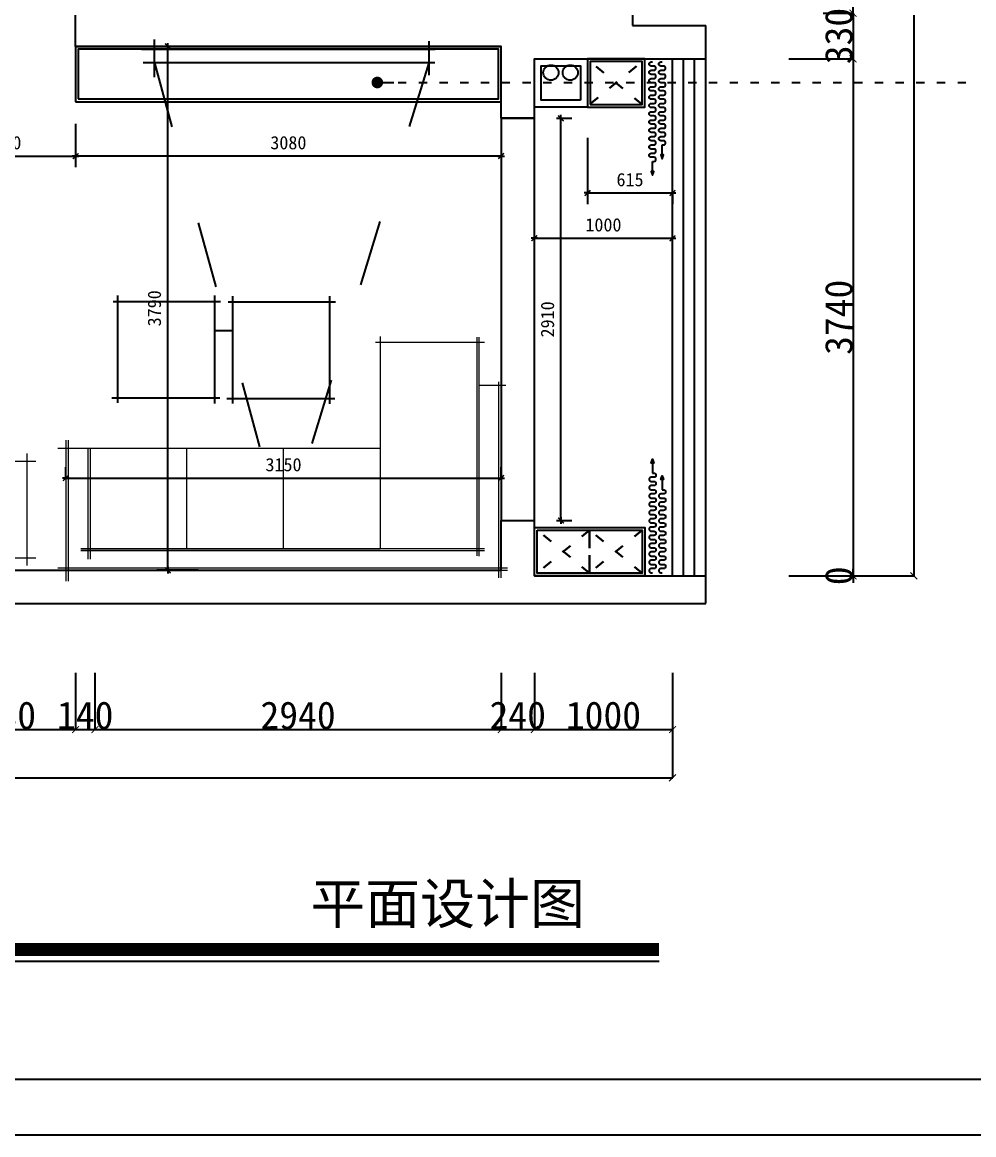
# Model space of a CAD drawing. Header units: millimetres. Extents: x -113526 to 211532, y -79714 to 28306.
# Drawn here: x 130696 to 137582, y -17124 to -9075 of the extents above; entities that cross this region are included whole.
import ezdxf

# ---------------------------------------------------------------- set-up
doc = ezdxf.new("R2010")
doc.units = ezdxf.units.MM
doc.header["$PDMODE"] = 35
doc.linetypes.add('ACAD_ISO03W100', pattern=[30, 12, -18])
doc.linetypes.add('CONTINOUS', pattern=[0])
for name, color, linetype in [('$Longfin_AP_HATCH', 1, 'Continuous'), ('10线框', 8, 'Continuous'), ('文本层', 3, 'Continuous')]:
    doc.layers.add(name, color=color, linetype=linetype)
for name, color, linetype, lineweight in [('地面', 155, 'Continuous', 5), ('墙线', 7, 'CONTINOUS', 30), ('家具线', 135, 'Continuous', 18)]:
    doc.layers.add(name, color=color, linetype=linetype, lineweight=lineweight)
doc.styles.add('宋体', font='', dxfattribs={"width": 0.7})
doc.styles.add('标准', font='simhei.ttf')
doc.styles.get('宋体').set_extended_font_data('新宋体')
doc.dimstyles.new('50', dxfattribs={"dimtxt": 120, "dimasz": 50, "dimexe": 1, "dimexo": 1, "dimgap": 1, "dimtad": 1, "dimdec": 0, "dimtxsty": '标准', "dimblk": 'ARCHTICK', "dimcen": 0, "dimdle": 1, "dimclrd": 157, "dimclre": 157, "dimclrt": 40, "dimadec": 0, "dimazin": 0, "dimtfac": 1, "dimtdec": 0, "dimtix": 1, "dimtmove": 2, "dimatfit": 3, "dimldrblk": 'DOT', "dimfxl": 100, "dimarcsym": 0})
doc.dimstyles.new('A3 HBA_80', dxfattribs={"dimscale": 80, "dimtxt": 2, "dimasz": 0.03, "dimexe": 2, "dimexo": 2.5, "dimgap": 0.6, "dimtad": 1, "dimdec": 0, "dimzin": 0, "dimdsep": 46, "dimtxsty": '标准', "dimblk": 'HBA_DIMENSION_TICK', "dimcen": 0, "dimclrd": 1, "dimclre": 1, "dimclrt": 2, "dimadec": 0, "dimazin": 0, "dimtfac": 1, "dimtdec": 0, "dimtix": 1, "dimtmove": 2, "dimatfit": 3, "dimldrblk": 'DOT', "dimfxl": 1, "dimtvp": 1, "dimtolj": 1, "dimtzin": 0, "dimarcsym": 0})

# ---------------------------------------------------------------- blocks, each defined once
blk = doc.blocks.new('图框')
at = {"layer": '10线框', "color": 4}
blk.add_lwpolyline([(320670.1, -86662.1), (301520.2, -86662.1), (301520.2, -100261.8), (320670.1, -100261.8)], close=True, dxfattribs=at)
blk = doc.blocks.new('_ArchTick')
at = {"color": 0, "linetype": 'ByBlock', "const_width": 0.15}
blk.add_lwpolyline([(-0.5, -0.5), (0.5, 0.5)], dxfattribs=at)
blk = doc.blocks.new('*D194')
at = {"color": 157, "lineweight": -2, "ltscale": 200, "transparency": 16777216}
for p, q in [((136243.1, -9009.7), (136709.2, -9009.7)), ((136708.2, -9009.7), (136708.2, -8959.7)), ((136708.2, -9009.7), (136708.2, -9339.7)), ((136243.1, -9339.7), (136709.2, -9339.7)), ((136708.2, -9339.7), (136708.2, -9389.7))]:
    blk.add_line(p, q, dxfattribs=at)
at = {"layer": 'Defpoints', "color": 0, "ltscale": 200, "transparency": 16777216}
for p in [(136242.1, -9009.7), (136242.1, -9339.7), (136708.2, -9339.7)]:
    blk.add_point(p, dxfattribs=at)
at = {"color": 157, "lineweight": -2, "ltscale": 200, "transparency": 16777216, "xscale": 50, "yscale": 50, "zscale": 50}
for p, rotation in [((136708.2, -9009.7), 270), ((136708.2, -9339.7), 90)]:
    blk.add_blockref('_ArchTick', p, dxfattribs=dict(at, rotation=rotation))
at = {"color": 2, "ltscale": 200, "transparency": 16777216, "insert": (136606.1, -9174.7), "char_height": 200, "attachment_point": 5, "rotation": 90, "style": '标准'}
blk.add_mtext('330', dxfattribs=at)
blk = doc.blocks.new('_Dot')
at = {"color": 0, "linetype": 'ByBlock', "lineweight": -2}
blk.add_line((-0.5, 0), (-1, 0), dxfattribs=at)
at = {"color": 0, "linetype": 'ByBlock', "const_width": 0.5}
blk.add_lwpolyline([(-0.25, 0, 1), (0.25, 0, 1)], format="xyb", close=True, dxfattribs=at)
blk = doc.blocks.new('DOT')
at = {"color": 0, "linetype": 'ByBlock'}
blk.add_line((-0.35, 0), (-1, 0), dxfattribs=at)
at = {"color": 0, "linetype": 'ByBlock', "const_width": 0.35}
blk.add_lwpolyline([(-0.175, 0, 1), (0.175, 0, 1)], format="xyb", close=True, dxfattribs=at)
blk = doc.blocks.new('*D195')
at = {"color": 157, "lineweight": -2, "ltscale": 200, "transparency": 16777216}
for p, q in [((136243.1, -9339.7), (136709.2, -9339.7)), ((136708.2, -9338.7), (136708.2, -13080.7)), ((136243.1, -13079.7), (136709.2, -13079.7))]:
    blk.add_line(p, q, dxfattribs=at)
at = {"layer": 'Defpoints', "color": 0, "ltscale": 200, "transparency": 16777216}
for p in [(136242.1, -9339.7), (136242.1, -13079.7), (136708.2, -13079.7)]:
    blk.add_point(p, dxfattribs=at)
at = {"color": 157, "lineweight": -2, "ltscale": 200, "transparency": 16777216, "xscale": 50, "yscale": 50, "zscale": 50}
for p, rotation in [((136708.2, -9339.7), 90), ((136708.2, -13079.7), 270)]:
    blk.add_blockref('_ArchTick', p, dxfattribs=dict(at, rotation=rotation))
at = {"color": 2, "ltscale": 200, "transparency": 16777216, "insert": (136606.1, -11209.7), "char_height": 200, "attachment_point": 5, "rotation": 90, "style": '标准'}
blk.add_mtext('3740', dxfattribs=at)
blk = doc.blocks.new('*D196')
at = {"color": 157, "lineweight": -2, "ltscale": 200, "transparency": 16777216}
for p, q in [((136708.2, -13079.7), (136708.2, -13029.7)), ((136243.1, -13079.7), (136709.2, -13079.7)), ((136243.1, -13079.7), (136709.2, -13079.7)), ((136708.2, -13079.7), (136708.2, -13129.7)), ((136708.2, -13079.7), (136708.2, -13079.7))]:
    blk.add_line(p, q, dxfattribs=at)
at = {"layer": 'Defpoints', "color": 0, "ltscale": 200, "transparency": 16777216}
for p in [(136242.1, -13079.7), (136242.1, -13079.7), (136708.2, -13079.7)]:
    blk.add_point(p, dxfattribs=at)
at = {"color": 157, "lineweight": -2, "ltscale": 200, "transparency": 16777216, "xscale": 50, "yscale": 50, "zscale": 50}
for rotation in [270, 90]:
    blk.add_blockref('_ArchTick', (136708.2, -13079.7), dxfattribs=dict(at, rotation=rotation))
at = {"color": 2, "ltscale": 200, "transparency": 16777216, "insert": (136606.1, -13079.7), "char_height": 200, "attachment_point": 5, "rotation": 90, "style": '标准'}
blk.add_mtext('0', dxfattribs=at)
blk = doc.blocks.new('*D197')
at = {"color": 157, "lineweight": -2, "ltscale": 200, "transparency": 16777216}
for p, q in [((136243.1, -3039.7), (137149.1, -3039.7)), ((137148.1, -3038.7), (137148.1, -13080.7)), ((136243.1, -13079.7), (137149.1, -13079.7))]:
    blk.add_line(p, q, dxfattribs=at)
at = {"layer": 'Defpoints', "color": 0, "ltscale": 200, "transparency": 16777216}
for p in [(136242.1, -3039.7), (136242.1, -13079.7), (137148.1, -13079.7)]:
    blk.add_point(p, dxfattribs=at)
at = {"color": 157, "lineweight": -2, "ltscale": 200, "transparency": 16777216, "xscale": 50, "yscale": 50, "zscale": 50}
for p, rotation in [((137148.1, -3039.7), 90), ((137148.1, -13079.7), 270)]:
    blk.add_blockref('_ArchTick', p, dxfattribs=dict(at, rotation=rotation))
at = {"color": 2, "ltscale": 200, "transparency": 16777216, "insert": (137046, -8059.7), "char_height": 200, "attachment_point": 5, "rotation": 90, "style": '标准'}
blk.add_mtext('10040', dxfattribs=at)
blk = doc.blocks.new('*D203')
at = {"color": 157, "lineweight": -2, "ltscale": 200, "transparency": 16777216}
for p, q in [((130102.1, -13780.7), (130102.1, -14193.3)), ((131082.1, -13780.7), (131082.1, -14193.3)), ((130101.1, -14192.3), (131083.1, -14192.3))]:
    blk.add_line(p, q, dxfattribs=at)
at = {"layer": 'Defpoints', "color": 0, "ltscale": 200, "transparency": 16777216}
for p in [(130102.1, -13779.7), (131082.1, -13779.7), (131082.1, -14192.3)]:
    blk.add_point(p, dxfattribs=at)
at = {"color": 157, "lineweight": -2, "ltscale": 200, "transparency": 16777216, "xscale": 50, "yscale": 50, "zscale": 50, "rotation": 180}
blk.add_blockref('_ArchTick', (130102.1, -14192.3), dxfattribs=at)
at = {"color": 157, "lineweight": -2, "ltscale": 200, "transparency": 16777216, "xscale": 50, "yscale": 50, "zscale": 50}
blk.add_blockref('_ArchTick', (131082.1, -14192.3), dxfattribs=at)
at = {"color": 2, "ltscale": 200, "transparency": 16777216, "insert": (130592.1, -14090.2), "char_height": 200, "attachment_point": 5, "style": '标准'}
blk.add_mtext('980', dxfattribs=at)
blk = doc.blocks.new('*D204')
at = {"color": 157, "lineweight": -2, "ltscale": 200, "transparency": 16777216}
for p, q in [((131082.1, -13780.7), (131082.1, -14193.3)), ((131222.1, -13780.7), (131222.1, -14193.3)), ((131082.1, -14192.3), (131032.1, -14192.3)), ((131082.1, -14192.3), (131222.1, -14192.3)), ((131222.1, -14192.3), (131272.1, -14192.3))]:
    blk.add_line(p, q, dxfattribs=at)
at = {"layer": 'Defpoints', "color": 0, "ltscale": 200, "transparency": 16777216}
for p in [(131082.1, -13779.7), (131222.1, -13779.7), (131222.1, -14192.3)]:
    blk.add_point(p, dxfattribs=at)
at = {"color": 157, "lineweight": -2, "ltscale": 200, "transparency": 16777216, "xscale": 50, "yscale": 50, "zscale": 50}
blk.add_blockref('_ArchTick', (131082.1, -14192.3), dxfattribs=at)
at = {"color": 157, "lineweight": -2, "ltscale": 200, "transparency": 16777216, "xscale": 50, "yscale": 50, "zscale": 50, "rotation": 180}
blk.add_blockref('_ArchTick', (131222.1, -14192.3), dxfattribs=at)
at = {"color": 2, "ltscale": 200, "transparency": 16777216, "insert": (131152.1, -14090.2), "char_height": 200, "attachment_point": 5, "style": '标准'}
blk.add_mtext('140', dxfattribs=at)
blk = doc.blocks.new('*D205')
at = {"color": 157, "lineweight": -2, "ltscale": 200, "transparency": 16777216}
for p, q in [((131222.1, -13780.7), (131222.1, -14193.3)), ((134162.1, -13780.7), (134162.1, -14193.3)), ((131221.1, -14192.3), (134163.1, -14192.3))]:
    blk.add_line(p, q, dxfattribs=at)
at = {"layer": 'Defpoints', "color": 0, "ltscale": 200, "transparency": 16777216}
for p in [(131222.1, -13779.7), (134162.1, -13779.7), (134162.1, -14192.3)]:
    blk.add_point(p, dxfattribs=at)
at = {"color": 157, "lineweight": -2, "ltscale": 200, "transparency": 16777216, "xscale": 50, "yscale": 50, "zscale": 50, "rotation": 180}
blk.add_blockref('_ArchTick', (131222.1, -14192.3), dxfattribs=at)
at = {"color": 157, "lineweight": -2, "ltscale": 200, "transparency": 16777216, "xscale": 50, "yscale": 50, "zscale": 50}
blk.add_blockref('_ArchTick', (134162.1, -14192.3), dxfattribs=at)
at = {"color": 2, "ltscale": 200, "transparency": 16777216, "insert": (132692.1, -14090.2), "char_height": 200, "attachment_point": 5, "style": '标准'}
blk.add_mtext('2940', dxfattribs=at)
blk = doc.blocks.new('*D206')
at = {"color": 157, "lineweight": -2, "ltscale": 200, "transparency": 16777216}
for p, q in [((134162.1, -13780.7), (134162.1, -14193.3)), ((134402.1, -13780.7), (134402.1, -14193.3)), ((134162.1, -14192.3), (134112.1, -14192.3)), ((134162.1, -14192.3), (134402.1, -14192.3)), ((134402.1, -14192.3), (134452.1, -14192.3))]:
    blk.add_line(p, q, dxfattribs=at)
at = {"layer": 'Defpoints', "color": 0, "ltscale": 200, "transparency": 16777216}
for p in [(134162.1, -13779.7), (134402.1, -13779.7), (134402.1, -14192.3)]:
    blk.add_point(p, dxfattribs=at)
at = {"color": 157, "lineweight": -2, "ltscale": 200, "transparency": 16777216, "xscale": 50, "yscale": 50, "zscale": 50}
blk.add_blockref('_ArchTick', (134162.1, -14192.3), dxfattribs=at)
at = {"color": 157, "lineweight": -2, "ltscale": 200, "transparency": 16777216, "xscale": 50, "yscale": 50, "zscale": 50, "rotation": 180}
blk.add_blockref('_ArchTick', (134402.1, -14192.3), dxfattribs=at)
at = {"color": 2, "ltscale": 200, "transparency": 16777216, "insert": (134282.1, -14090.2), "char_height": 200, "attachment_point": 5, "style": '标准'}
blk.add_mtext('240', dxfattribs=at)
blk = doc.blocks.new('*D207')
at = {"color": 157, "lineweight": -2, "ltscale": 200, "transparency": 16777216}
for p, q in [((134402.1, -13780.7), (134402.1, -14193.3)), ((135402.1, -13780.7), (135402.1, -14193.3)), ((134401.1, -14192.3), (135403.1, -14192.3))]:
    blk.add_line(p, q, dxfattribs=at)
at = {"layer": 'Defpoints', "color": 0, "ltscale": 200, "transparency": 16777216}
for p in [(134402.1, -13779.7), (135402.1, -13779.7), (135402.1, -14192.3)]:
    blk.add_point(p, dxfattribs=at)
at = {"color": 157, "lineweight": -2, "ltscale": 200, "transparency": 16777216, "xscale": 50, "yscale": 50, "zscale": 50, "rotation": 180}
blk.add_blockref('_ArchTick', (134402.1, -14192.3), dxfattribs=at)
at = {"color": 157, "lineweight": -2, "ltscale": 200, "transparency": 16777216, "xscale": 50, "yscale": 50, "zscale": 50}
blk.add_blockref('_ArchTick', (135402.1, -14192.3), dxfattribs=at)
at = {"color": 2, "ltscale": 200, "transparency": 16777216, "insert": (134902.1, -14090.2), "char_height": 200, "attachment_point": 5, "style": '标准'}
blk.add_mtext('1000', dxfattribs=at)
blk = doc.blocks.new('*D208')
at = {"color": 157, "lineweight": -2, "ltscale": 200, "transparency": 16777216}
for p, q in [((125072.1, -13780.7), (125072.1, -14542.3)), ((135402.1, -13780.7), (135402.1, -14542.3)), ((125071.1, -14541.3), (135403.1, -14541.3))]:
    blk.add_line(p, q, dxfattribs=at)
at = {"layer": 'Defpoints', "color": 0, "ltscale": 200, "transparency": 16777216}
for p in [(125072.1, -13779.7), (135402.1, -13779.7), (135402.1, -14541.3)]:
    blk.add_point(p, dxfattribs=at)
at = {"color": 157, "lineweight": -2, "ltscale": 200, "transparency": 16777216, "xscale": 50, "yscale": 50, "zscale": 50, "rotation": 180}
blk.add_blockref('_ArchTick', (125072.1, -14541.3), dxfattribs=at)
at = {"color": 157, "lineweight": -2, "ltscale": 200, "transparency": 16777216, "xscale": 50, "yscale": 50, "zscale": 50}
blk.add_blockref('_ArchTick', (135402.1, -14541.3), dxfattribs=at)
at = {"color": 2, "ltscale": 200, "transparency": 16777216, "insert": (130237.1, -14439.2), "char_height": 200, "attachment_point": 5, "style": '标准'}
blk.add_mtext('10330', dxfattribs=at)
blk = doc.blocks.new('A$C35145DDE')
at = {"color": 4, "ltscale": 5}
blk.add_lwpolyline([(26.9, 95), (26.9, 104.1), (0, 95), (26.9, 85.9), (26.9, 95), (100, 95)], dxfattribs=at)
for points in [[(100, 95), (100, 85, 1), (130, 85), (130, 105, -1), (160, 105), (160, 85, 1), (190, 85), (190, 105, -1), (220, 105), (220, 85, 1), (250, 85), (250, 105, -1), (280, 105), (280, 85, 1), (310, 85), (310, 105, -1), (340, 105), (340, 85, 1), (370, 85), (370, 105, -1), (400, 105), (400, 95)], [(400, 95), (400, 85, 1), (430, 85), (430, 105, -1), (460, 105), (460, 85, 1), (490, 85), (490, 105, -1), (520, 105), (520, 85, 1), (550, 85), (550, 105, -1), (580, 105), (580, 85, 1), (610, 85), (610, 105, -1), (640, 105), (640, 85, 1), (670, 85), (670, 105, -1), (700, 105), (700, 95)], [(700, 95), (700, 85, 1), (730, 85), (730, 105, -1), (760, 105), (760, 85, 1), (790, 85), (790, 105, -1), (820, 105), (820, 95)]]:
    blk.add_lwpolyline(points, format="xyb", dxfattribs=at)
at = {"color": 8, "ltscale": 5}
blk.add_lwpolyline([(146.9, 25), (146.9, 34.1), (120, 25), (146.9, 15.9), (146.9, 25), (220, 25)], dxfattribs=at)
for points in [[(220, 25), (220, 15, 1), (250, 15), (250, 35, -1), (280, 35), (280, 15, 1), (310, 15), (310, 35, -1), (340, 35), (340, 15, 1), (370, 15), (370, 35, -1), (400, 35), (400, 15, 1), (430, 15), (430, 35, -1), (460, 35), (460, 15, 1), (490, 15), (490, 35, -1), (520, 35), (520, 25)], [(520, 25), (520, 15, 1), (550, 15), (550, 35, -1), (580, 35), (580, 15, 1), (610, 15), (610, 35, -1), (640, 35), (640, 15, 1), (670, 15), (670, 35, -1), (700, 35), (700, 15, 1), (730, 15), (730, 35, -1), (760, 35), (760, 15, 1), (790, 15), (790, 35, -1), (820, 35), (820, 25)]]:
    blk.add_lwpolyline(points, format="xyb", dxfattribs=at)
blk = doc.blocks.new('HBA_DIMENSION_TICK')
at = {"color": 0, "linetype": 'ByBlock'}
for p, q in [((-10, 0), (0, 0)), ((0, 0), (10, 0))]:
    blk.add_line(p, q, dxfattribs=at)
at = {"color": 50, "linetype": 'ByBlock'}
blk.add_solid([(-10, -7), (-7, -10), (7, 10), (10, 7)], dxfattribs=at)
blk = doc.blocks.new('*D258')
at = {"color": 157, "lineweight": -2, "transparency": 16777216}
for p, q in [((131082.1, -9809.7), (131082.1, -10123.6)), ((134162.1, -9809.7), (134162.1, -10123.6)), ((134159.7, -10043.6), (131084.5, -10043.6))]:
    blk.add_line(p, q, dxfattribs=at)
at = {"layer": 'Defpoints', "color": 0, "transparency": 16777216}
for p in [(131082.1, -9649.7), (134162.1, -9649.7), (131082.1, -10043.6)]:
    blk.add_point(p, dxfattribs=at)
at = {"color": 157, "lineweight": -2, "transparency": 16777216, "xscale": 2.4, "yscale": 2.4, "zscale": 2.4, "rotation": 180}
blk.add_blockref('HBA_DIMENSION_TICK', (131082.1, -10043.6), dxfattribs=at)
at = {"color": 157, "lineweight": -2, "transparency": 16777216, "xscale": 2.4, "yscale": 2.4, "zscale": 2.4}
blk.add_blockref('HBA_DIMENSION_TICK', (134162.1, -10043.6), dxfattribs=at)
at = {"color": 2, "transparency": 16777216, "insert": (132622.1, -9947.1), "char_height": 96, "attachment_point": 5, "style": '标准'}
blk.add_mtext('\\A1;3080', dxfattribs=at)
blk = doc.blocks.new('fgmfgh')
at = {"color": 252, "ltscale": 0.01, "true_color": 0x939598}
for p, q in [((131354.3, -20356.8), (132130.4, -20356.8)), ((131387.3, -21090.7), (131387.3, -20314.7)), ((132087.3, -20314.7), (132087.3, -21094.8)), ((132186.7, -20360.9), (132962.8, -20360.9)), ((132219.7, -21094.8), (132219.7, -20318.7)), ((132919.7, -20318.7), (132919.7, -21098.8)), ((132219.7, -20569.4), (132087.3, -20569.4)), ((132126.2, -21056.8), (131344, -21056.8)), ((132958.6, -21060.9), (132176.4, -21060.9))]:
    blk.add_line(p, q, dxfattribs=at)
at = {"layer": '地面', "color": 4}
for p, q in [((133987.4, -22197.5), (133987.4, -20616.4)), ((131187.8, -21422.2), (131187.8, -22222.5)), ((131121.3, -22143.8), (134041.9, -22143.8))]:
    blk.add_line(p, q, dxfattribs=at)
at = {"layer": '地面', "color": 8}
for p, q in [((134145.7, -22356.2), (134145.7, -20939.3)), ((131028, -21360.2), (131028, -22381.2)), ((130381.9, -21761.1), (130381.9, -21646.9)), ((130284.2, -21858.8), (130170.1, -21858.8)), ((130479.5, -21858.8), (130593.7, -21858.8)), ((130381.9, -21956.4), (130381.9, -22070.6)), ((130953.3, -22285.7), (134208.4, -22285.7))]:
    blk.add_line(p, q, dxfattribs=at)
blk.add_circle((130381.9, -21858.8), 97.6, dxfattribs=at)
at = {"layer": '家具线'}
for p, q in [((134041.9, -20655.1), (133252.2, -20655.1)), ((133287.4, -20611), (133287.4, -21422.2)), ((134196, -20966.2), (134003.8, -20966.2)), ((130029.4, -21456.8), (130029.4, -22268.2)), ((130729.4, -21456.8), (130729.4, -22268.2)), ((130795.6, -21514.5), (129972.2, -21514.5)), ((130795.6, -22214.5), (129972.2, -22214.5))]:
    blk.add_line(p, q, dxfattribs=at)
at = {"layer": '家具线', "color": 8}
for p, q in [((134003.8, -22200.1), (134003.8, -20617)), ((131171.4, -21422.6), (131171.4, -22223.1)), ((131887.8, -22143.8), (131887.8, -21422.6)), ((132587.8, -22143.8), (132587.8, -21422.6)), ((133287.8, -22143.8), (133287.8, -21422.6)), ((133287.4, -22160.2), (131120.9, -22160.2)), ((131121.3, -22160.2), (134041.9, -22160.2))]:
    blk.add_line(p, q, dxfattribs=at)
at = {"layer": '家具线', "color": 4}
for p, q in [((134162.1, -22356.2), (134162.1, -20939.3)), ((131011.6, -21360.2), (131011.6, -22381.2)), ((133287.4, -21422.2), (130954.6, -21422.2)), ((130953.3, -22302.1), (134208.4, -22302.1))]:
    blk.add_line(p, q, dxfattribs=at)
at = {"layer": '家具线', "color": 8}
blk.add_circle((130381.9, -21858.8), 131.2, dxfattribs=at)
blk = doc.blocks.new('*D265')
at = {"color": 157, "lineweight": -2, "transparency": 16777216}
for p, q in [((134562.1, -9769.7), (134674.2, -9769.7)), ((134594.2, -12677.2), (134594.2, -9772.1)), ((134562.1, -12679.6), (134674.2, -12679.6))]:
    blk.add_line(p, q, dxfattribs=at)
at = {"layer": 'Defpoints', "color": 0, "transparency": 16777216}
for p in [(134402.1, -9769.7), (134594.2, -9769.7), (134402.1, -12679.6)]:
    blk.add_point(p, dxfattribs=at)
at = {"color": 157, "lineweight": -2, "transparency": 16777216, "xscale": 2.4, "yscale": 2.4, "zscale": 2.4}
for p, rotation in [((134594.2, -9769.7), 90), ((134594.2, -12679.6), 270)]:
    blk.add_blockref('HBA_DIMENSION_TICK', p, dxfattribs=dict(at, rotation=rotation))
at = {"color": 2, "transparency": 16777216, "insert": (134497.7, -11224.7), "char_height": 96, "attachment_point": 5, "rotation": 90, "style": '标准'}
blk.add_mtext('\\A1;2910', dxfattribs=at)
blk = doc.blocks.new('*D266')
at = {"color": 157, "lineweight": -2, "transparency": 16777216}
for p, q in [((134402.1, -10637.9), (134402.1, -10557.9)), ((135402.1, -10637.9), (135402.1, -10557.9)), ((134404.5, -10637.9), (135399.7, -10637.9))]:
    blk.add_line(p, q, dxfattribs=at)
at = {"layer": 'Defpoints', "color": 0, "transparency": 16777216}
for p in [(134402.1, -10637.9), (135402.1, -10637.9), (135402.1, -10637.9)]:
    blk.add_point(p, dxfattribs=at)
at = {"color": 157, "lineweight": -2, "transparency": 16777216, "xscale": 2.4, "yscale": 2.4, "zscale": 2.4, "rotation": 180}
blk.add_blockref('HBA_DIMENSION_TICK', (134402.1, -10637.9), dxfattribs=at)
at = {"color": 157, "lineweight": -2, "transparency": 16777216, "xscale": 2.4, "yscale": 2.4, "zscale": 2.4}
blk.add_blockref('HBA_DIMENSION_TICK', (135402.1, -10637.9), dxfattribs=at)
at = {"color": 2, "transparency": 16777216, "insert": (134902.1, -10541.3), "char_height": 96, "attachment_point": 5, "style": '标准'}
blk.add_mtext('\\A1;1000', dxfattribs=at)
blk = doc.blocks.new('*D267')
at = {"color": 157, "lineweight": -2, "transparency": 16777216}
for p, q in [((131011.6, -12373.1), (131011.6, -12293.1)), ((134162.1, -12373.1), (134162.1, -12293.1)), ((131014, -12373.1), (134159.7, -12373.1))]:
    blk.add_line(p, q, dxfattribs=at)
at = {"layer": 'Defpoints', "color": 0, "transparency": 16777216}
for p in [(134162.1, -12373.1), (134162.1, -12385.4), (131011.6, -12397.8)]:
    blk.add_point(p, dxfattribs=at)
at = {"color": 157, "lineweight": -2, "transparency": 16777216, "xscale": 2.4, "yscale": 2.4, "zscale": 2.4, "rotation": 180}
blk.add_blockref('HBA_DIMENSION_TICK', (131011.6, -12373.1), dxfattribs=at)
at = {"color": 157, "lineweight": -2, "transparency": 16777216, "xscale": 2.4, "yscale": 2.4, "zscale": 2.4}
blk.add_blockref('HBA_DIMENSION_TICK', (134162.1, -12373.1), dxfattribs=at)
at = {"color": 2, "transparency": 16777216, "insert": (132586.9, -12276.5), "char_height": 96, "attachment_point": 5, "style": '标准'}
blk.add_mtext('\\A1;3150', dxfattribs=at)
blk = doc.blocks.new('*D268')
at = {"color": 157, "lineweight": -2, "transparency": 16777216}
for p, q in [((131834.1, -9249.7), (131669.6, -9249.7)), ((131749.6, -13037.3), (131749.6, -9252.1)), ((131968.5, -13039.7), (131669.6, -13039.7))]:
    blk.add_line(p, q, dxfattribs=at)
at = {"layer": 'Defpoints', "color": 0, "transparency": 16777216}
for p in [(131749.6, -9249.7), (131994.1, -9249.7), (132128.5, -13039.7)]:
    blk.add_point(p, dxfattribs=at)
at = {"color": 157, "lineweight": -2, "transparency": 16777216, "xscale": 2.4, "yscale": 2.4, "zscale": 2.4}
for p, rotation in [((131749.6, -9249.7), 90), ((131749.6, -13039.7), 270)]:
    blk.add_blockref('HBA_DIMENSION_TICK', p, dxfattribs=dict(at, rotation=rotation))
at = {"color": 2, "transparency": 16777216, "insert": (131653, -11144.7), "char_height": 96, "attachment_point": 5, "rotation": 90, "style": '标准'}
blk.add_mtext('\\A1;3790', dxfattribs=at)
blk = doc.blocks.new('*D272')
at = {"color": 157, "lineweight": -2, "transparency": 16777216}
for p, q in [((130102.1, -9809.7), (130102.1, -10123.6)), ((131082.1, -9809.7), (131082.1, -10123.6)), ((130104.5, -10043.6), (131079.7, -10043.6))]:
    blk.add_line(p, q, dxfattribs=at)
at = {"layer": 'Defpoints', "color": 0, "transparency": 16777216}
for p in [(130102.1, -9649.7), (131082.1, -9649.7), (131082.1, -10043.6)]:
    blk.add_point(p, dxfattribs=at)
at = {"color": 157, "lineweight": -2, "transparency": 16777216, "xscale": 2.4, "yscale": 2.4, "zscale": 2.4, "rotation": 180}
blk.add_blockref('HBA_DIMENSION_TICK', (130102.1, -10043.6), dxfattribs=at)
at = {"color": 157, "lineweight": -2, "transparency": 16777216, "xscale": 2.4, "yscale": 2.4, "zscale": 2.4}
blk.add_blockref('HBA_DIMENSION_TICK', (131082.1, -10043.6), dxfattribs=at)
at = {"color": 2, "transparency": 16777216, "insert": (130592.1, -9947.1), "char_height": 96, "attachment_point": 5, "style": '标准'}
blk.add_mtext('\\A1;980', dxfattribs=at)
blk = doc.blocks.new('sfgndghmn')
at = {"color": 252, "ltscale": 0.01, "true_color": 0x939598}
for p, q in [((132578.9, -18359.2), (132578.9, -18086.5)), ((134563.9, -18099.1), (134563.9, -18346.6)), ((132485.3, -18157.5), (134610.7, -18157.5)), ((134608.1, -18257.5), (132497.9, -18257.5))]:
    blk.add_line(p, q, dxfattribs=at)
at = {"color": 250, "linetype": 'ACAD_ISO03W100', "ltscale": 40}
for p in [(132578.9, -18257.5), (134563.9, -18257.5)]:
    blk.add_line(p, (133513.6, -21670.6), dxfattribs=at)
blk = doc.blocks.new('*D386')
at = {"color": 157, "lineweight": -2, "transparency": 16777216}
for p, q in [((134787.1, -9910.3), (134787.1, -10390.3)), ((134789.5, -10310.3), (135399.7, -10310.3)), ((135402.1, -10310.3), (135402.1, -10390.3))]:
    blk.add_line(p, q, dxfattribs=at)
at = {"layer": 'Defpoints', "color": 0, "transparency": 16777216}
for p in [(134787.1, -9689.7), (135402.1, -10179.8), (135402.1, -10310.3)]:
    blk.add_point(p, dxfattribs=at)
at = {"color": 157, "lineweight": -2, "transparency": 16777216, "xscale": 2.4, "yscale": 2.4, "zscale": 2.4, "rotation": 180}
blk.add_blockref('HBA_DIMENSION_TICK', (134787.1, -10310.3), dxfattribs=at)
at = {"color": 157, "lineweight": -2, "transparency": 16777216, "xscale": 2.4, "yscale": 2.4, "zscale": 2.4}
blk.add_blockref('HBA_DIMENSION_TICK', (135402.1, -10310.3), dxfattribs=at)
at = {"color": 2, "transparency": 16777216, "insert": (135094.6, -10214.3), "char_height": 96, "attachment_point": 5, "style": '标准'}
blk.add_mtext('\\A1;615', dxfattribs=at)

msp = doc.modelspace()

# ---------------------------------------------------------------- linework, layer by layer
at = {"ltscale": 200}
for p, q in [((131082.1, -9249.7), (131082.1, -7419.7)), ((135112.1, -8139.7), (135112.1, -9099.7)), ((135112.1, -9099.7), (135642.1, -9099.7)), ((135642.1, -9339.7), (135642.1, -9099.7)), ((131082.1, -9249.7), (134162.1, -9249.7)), ((134162.1, -9769.7), (134162.1, -9249.7)), ((134402.1, -9769.7), (134402.1, -9339.7)), ((134402.1, -9339.7), (135642.1, -9339.7)), ((134162.1, -9769.7), (134402.1, -9769.7)), ((134162.1, -13039.7), (134162.1, -12679.6)), ((134162.1, -12679.6), (134402.1, -12679.6)), ((134402.1, -13079.7), (134402.1, -12679.6)), ((129582.1, -13039.7), (134162.1, -13039.7)), ((134402.1, -13079.7), (135642.1, -13079.7)), ((135642.1, -13279.7), (135642.1, -13079.7)), ((126102.1, -13279.7), (135642.1, -13279.7))]:
    msp.add_line(p, q, dxfattribs=at)
at = {"color": 4, "ltscale": 200}
for p, q in [((135402.1, -13079.7), (135402.1, -9339.7)), ((135642.1, -13079.7), (135642.1, -9339.7))]:
    msp.add_line(p, q, dxfattribs=at)
at = {"color": 8, "ltscale": 200}
for p, q in [((135482.1, -13079.7), (135482.1, -9339.7)), ((135562.1, -13079.7), (135562.1, -9339.7))]:
    msp.add_line(p, q, dxfattribs=at)
at = {"color": 4}
for points in [[(131082.1, -9649.7), (134162.1, -9649.7), (134162.1, -9249.7), (131082.1, -9249.7)], [(134787.1, -9689.7), (135202.1, -9689.7), (135202.1, -9339.7), (134787.1, -9339.7)], [(134402.1, -12729.7), (135202.1, -12729.7), (135202.1, -13079.7), (134402.1, -13079.7)]]:
    msp.add_lwpolyline(points, close=True, dxfattribs=at)
at = {"color": 8}
for points in [[(131102.1, -9629.7), (134142.1, -9629.7), (134142.1, -9269.7), (131102.1, -9269.7)], [(134737.1, -9639.7), (134452.1, -9639.7), (134452.1, -9389.7), (134737.1, -9389.7)], [(134807.1, -9669.7), (135182.1, -9669.7), (135182.1, -9359.7), (134807.1, -9359.7)], [(134422.1, -12749.7), (135182.1, -12749.7), (135182.1, -13059.7), (134422.1, -13059.7)]]:
    msp.add_lwpolyline(points, close=True, dxfattribs=at)
at = {"color": 0}
msp.add_lwpolyline([(134787.1, -9689.7), (134402.1, -9689.7), (134402.1, -9339.7), (134787.1, -9339.7)], close=True, dxfattribs=at)
at = {"color": 250, "ltscale": 200}
msp.add_lwpolyline([(134162.1, -9769.7), (134162.1, -12679.6), (134402.1, -12679.6), (134402.1, -9769.7)], close=True, dxfattribs=at)
at = {"color": 1, "ltscale": 200}
for centre in [(134522.1, -9439.7), (134662.1, -9439.7)]:
    msp.add_circle(centre, 55, dxfattribs=at)
at = {"layer": '10线框'}
msp.add_line((119974.4, -16721.6), (142489.5, -16721.6), dxfattribs=at)
at = {"layer": '墙线', "color": 250, "linetype": 'ACAD_ISO03W100', "ltscale": 6}
for points in [[(134807.1, -9664.8), (135182.1, -9359.7)], [(135182.1, -9669.7), (134807.1, -9359.7)], [(135182.1, -12749.7), (134802.1, -13059.7), (134802.1, -12749.7), (134422.1, -13059.7)], [(135182.1, -13059.7), (134802.1, -12749.7), (134802.1, -13059.7), (134422.1, -12749.7)]]:
    msp.add_lwpolyline(points, dxfattribs=at)
at = {"layer": '文本层', "color": 3}
msp.add_line((125138, -15868.4), (135306.4, -15868.4), dxfattribs=at)
at = {"layer": '文本层', "color": 3, "const_width": 94.2}
msp.add_lwpolyline([(135303.5, -15782.8), (125131.9, -15782.8)], dxfattribs=at)

# ---------------------------------------------------------------- block references
at = {"xscale": 1.238710232719313, "yscale": 1.238710232704761, "zscale": 1.238710232707264}
msp.add_blockref('图框', (-254124.8, 107071.6), dxfattribs=at)
at = {"color": 2}
for name, p in [('sfgndghmn', (-925.9, 8887.7)), ('fgmfgh', (0, 9262.4))]:
    msp.add_blockref(name, p, dxfattribs=at)
at = {"color": 2, "rotation": 90}
msp.add_blockref('A$C35145DDE', (135352.3, -10182.3), dxfattribs=at)
at = {"color": 2, "xscale": -1, "rotation": 90}
msp.add_blockref('A$C35145DDE', (135352.3, -12237.2), dxfattribs=at)

# ---------------------------------------------------------------- texts
at = {"color": 2, "style": '宋体'}
msp.add_text('越秀区保利麓苑2901              平面设计图', height=291.312, dxfattribs=at).set_placement((126432.4, -15596.9))

# ---------------------------------------------------------------- dimensions: what is measured, and where the dimension line sits
at = {"ltscale": 200}
for base, p1, p2, angle, picture, middle in [((137148.1, -13079.7), (136242.1, -3039.7), (136242.1, -13079.7), 270, '*D197', (137046, -8059.7)), ((136708.2, -9339.7), (136242.1, -9009.7), (136242.1, -9339.7), 270, '*D194', (136606.1, -9174.7)), ((136708.2, -13079.7), (136242.1, -9339.7), (136242.1, -13079.7), 270, '*D195', (136606.1, -11209.7)), ((136708.2208356, -13079.7474852), (136242.1218356, -13079.7474852), (136242.1218356, -13079.7474852), 270, '*D196', (136606.0972401, -13079.7474852)), ((135402.1, -14541.3), (125072.1, -13779.7), (135402.1, -13779.7), 180, '*D208', (130237.1, -14439.2)), ((131082.1, -14192.3), (130102.1, -13779.7), (131082.1, -13779.7), 180, '*D203', (130592.1, -14090.2)), ((131222.1, -14192.3), (131082.1, -13779.7), (131222.1, -13779.7), 180, '*D204', (131152.1, -14090.2)), ((134162.1, -14192.3), (131222.1, -13779.7), (134162.1, -13779.7), 180, '*D205', (132692.1, -14090.2)), ((134402.1, -14192.3), (134162.1, -13779.7), (134402.1, -13779.7), 180, '*D206', (134282.1, -14090.2)), ((135402.1, -14192.3), (134402.1, -13779.7), (135402.1, -13779.7), 180, '*D207', (134902.1, -14090.2))]:
    dim = msp.add_linear_dim(base=base, p1=p1, p2=p2, angle=angle, dimstyle='50', override={"dimtxt": 200, "dimclrt": 2, "dimldrblk": 'DOT'}, dxfattribs=at)
    dim.commit()
    dim.dimension.update_dxf_attribs({"geometry": picture, "text_midpoint": middle})
at = {"color": 2}
for base, p1, p2, picture, middle in [((131749.6, -9249.7), (132128.5, -13039.7), (131994.1, -9249.7), '*D268', (131653, -11144.7)), ((134594.2, -9769.7), (134402.1, -12679.6), (134402.1, -9769.7), '*D265', (134497.7, -11224.7))]:
    dim = msp.add_linear_dim(base=base, p1=p1, p2=p2, angle=90, dimstyle='A3 HBA_80', override={"dimtxt": 1.2, "dimexe": 1, "dimexo": 2, "dimclrd": 157, "dimclre": 157, "dimfxl": 5, "dimfxlon": 1}, dxfattribs=at)
    dim.commit()
    dim.dimension.update_dxf_attribs({"geometry": picture, "text_midpoint": middle})
for base, p1, p2, picture, middle in [((131082.1, -10043.6), (130102.1, -9649.7), (131082.1, -9649.7), '*D272', (130592.1, -9947.1)), ((131082.1, -10043.6), (134162.1, -9649.7), (131082.1, -9649.7), '*D258', (132622.1, -9947.1)), ((135402.1, -10310.3), (134787.1, -9689.7), (135402.1, -10179.8), '*D386', (135094.6, -10214.3)), ((135402.1, -10637.9), (134402.1, -10637.9), (135402.1, -10637.9), '*D266', (134902.1, -10541.3)), ((134162.1218, -12373.0687), (131011.6369, -12397.832), (134162.1218, -12385.356), '*D267', (132586.8793, -12276.5294))]:
    dim = msp.add_linear_dim(base=base, p1=p1, p2=p2, dimstyle='A3 HBA_80', override={"dimtxt": 1.2, "dimexe": 1, "dimexo": 2, "dimclrd": 157, "dimclre": 157, "dimfxl": 5, "dimfxlon": 1}, dxfattribs=at)
    dim.commit()
    dim.dimension.update_dxf_attribs({"geometry": picture, "text_midpoint": middle})

# ---------------------------------------------------------------- leaders
at = {"layer": '$Longfin_AP_HATCH', "color": 2, "linetype": 'ACAD_ISO03W100', "ltscale": 5}
msp.add_leader([(133265.7, -9511), (137526.6, -9511)], dimstyle='A3 HBA_80', override={"dimtxt": 1.3, "dimasz": 1.5, "dimtad": 0, "dimtxsty": '宋体', "dimclrd": 250, "dimclre": 250, "dimldrblk": 'DOT', "dimfxl": 100, "dimfxlon": 1}, dxfattribs=at)

doc.saveas('drawing.dxf')
